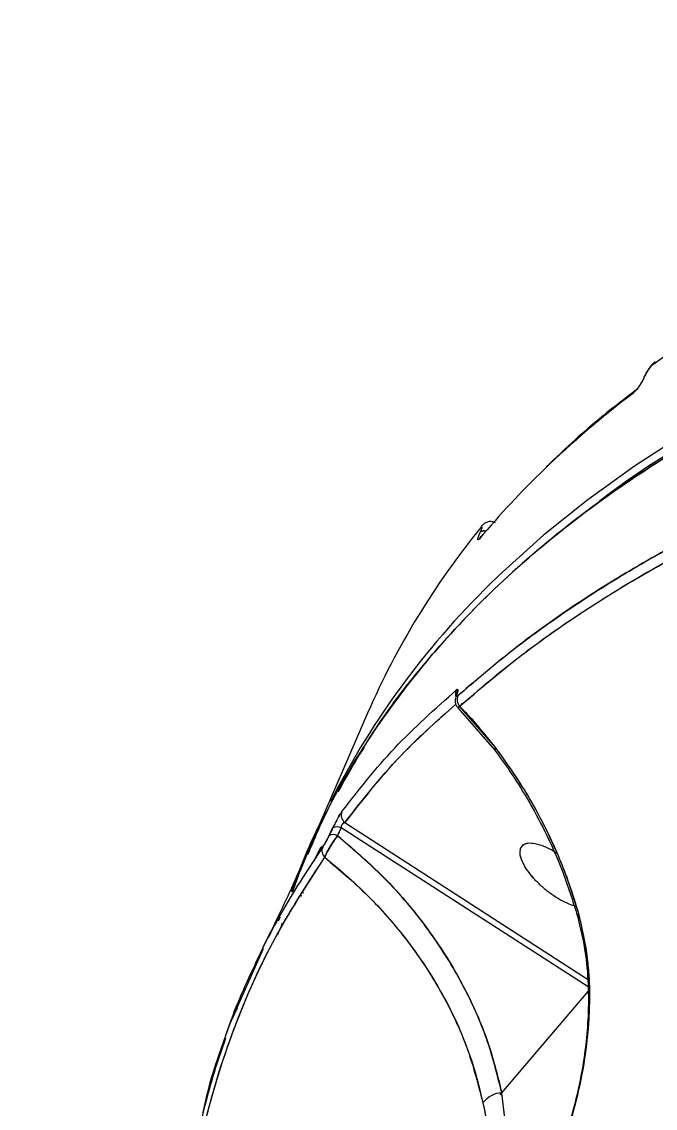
# Model space of a CAD drawing. Header units: millimetres. Extents: x -6234 to 7498, y -6127 to 5103.
# Drawn here: x 3893.4 to 3959.3, y -916.5 to -803.6 of the extents above; entities that cross this region are included whole.
import ezdxf

# ---------------------------------------------------------------- set-up
doc = ezdxf.new("R2010")
doc.units = ezdxf.units.MM
for name, color, linetype in [('DIKOM_ОБЪЕКТ', 7, 'Continuous'), ('DIKOM_РАЗМЕР_ЗОНА', 7, 'Continuous'), ('DIKOM_РАЗМЕР_ОБЪЕКТА', 7, 'Continuous')]:
    doc.layers.add(name, color=color, linetype=linetype)
doc.styles.add('style1', font='arial.ttf', dxfattribs={"width": 0.8})
doc.dimstyles.new('1-50', dxfattribs={"dimtxt": 300, "dimasz": 200, "dimexe": 100, "dimexo": 0, "dimgap": 100, "dimtad": 1, "dimtxsty": 'style1', "dimcen": 200, "dimclrd": 7, "dimclre": 7, "dimclrt": 7, "dimadec": 1, "dimazin": 2, "dimtfac": 1, "dimtmove": 0, "dimatfit": 2, "dimfxl": 0, "dimlwd": 25, "dimlwe": 18, "dimarcsym": 0})

# ---------------------------------------------------------------- blocks, each defined once
blk = doc.blocks.new('*D10')
at = {"layer": 'Defpoints', "color": 0, "transparency": 16777216}
for p in [(5627.97, 903.07), (-3229.39, -1461.51), (5627.97, -5097.58)]:
    blk.add_point(p, dxfattribs=at)
at = {"layer": 'DIKOM_РАЗМЕР_ОБЪЕКТА', "color": 7, "lineweight": 18, "transparency": 16777216}
for p, q in [((5627.97, 903.07), (5627.97, -5197.58)), ((-3229.39, -1461.51), (-3229.39, -5197.58))]:
    blk.add_line(p, q, dxfattribs=at)
at = {"layer": 'DIKOM_РАЗМЕР_ОБЪЕКТА', "color": 7, "lineweight": 25, "transparency": 16777216}
blk.add_line((-3029.39, -5097.58), (5427.97, -5097.58), dxfattribs=at)
at = {"layer": 'DIKOM_РАЗМЕР_ОБЪЕКТА', "color": 7, "transparency": 16777216}
for points in [[(-3029.39, -5064.25), (-3029.39, -5130.92), (-3229.39, -5097.58)], [(5427.97, -5064.25), (5427.97, -5130.92), (5627.97, -5097.58)]]:
    blk.add_solid(points, dxfattribs=at)
at = {"layer": 'DIKOM_РАЗМЕР_ОБЪЕКТА', "color": 7, "lineweight": 40, "transparency": 16777216, "insert": (1488.3, -4844.41), "char_height": 300, "attachment_point": 5, "style": 'style1'}
blk.add_mtext('8850', dxfattribs=at)
blk = doc.blocks.new('*D13')
at = {"layer": 'Defpoints', "color": 0, "transparency": 16777216}
for p in [(7498.07, 1778.2), (-5229.39, -1831.36), (7498.07, -6026.74)]:
    blk.add_point(p, dxfattribs=at)
at = {"layer": 'DIKOM_РАЗМЕР_ЗОНА', "color": 7, "lineweight": 18, "transparency": 16777216}
for p, q in [((7498.07, 1778.2), (7498.07, -6126.74)), ((-5229.39, -1831.36), (-5229.39, -6126.74))]:
    blk.add_line(p, q, dxfattribs=at)
at = {"layer": 'DIKOM_РАЗМЕР_ЗОНА', "color": 7, "lineweight": 25, "transparency": 16777216}
blk.add_line((-5029.39, -6026.74), (7298.07, -6026.74), dxfattribs=at)
at = {"layer": 'DIKOM_РАЗМЕР_ЗОНА', "color": 7, "transparency": 16777216}
for points in [[(-5029.39, -5993.4), (-5029.39, -6060.07), (-5229.39, -6026.74)], [(7298.07, -5993.4), (7298.07, -6060.07), (7498.07, -6026.74)]]:
    blk.add_solid(points, dxfattribs=at)
at = {"layer": 'DIKOM_РАЗМЕР_ЗОНА', "color": 7, "transparency": 16777216, "insert": (1560.69, -5773.56), "char_height": 300, "attachment_point": 5, "style": 'style1'}
blk.add_mtext('12750', dxfattribs=at)

msp = doc.modelspace()

# ---------------------------------------------------------------- linework, layer by layer
at = {"layer": 'DIKOM_ОБЪЕКТ', "color": 7, "linetype": 'Continuous', "lineweight": 15}
for p, q in [((3959.259, -838.943), (3959.283, -838.925)), ((3958.256, -840.241), (3958.147, -840.471)), ((3958.216, -840.387), (3958.179, -840.473)), ((3958.146, -840.473), (3958.109, -840.558)), ((3941.097, -856.63), (3941.085, -856.657)), ((3938.608, -873.059), (3938.383, -873.273)), ((3929.387, -875.453), (3923.647, -888.708)), ((3938.764, -874.911), (3942.573, -879.263)), ((3942.717, -879.062), (3938.954, -874.743)), ((3939.237, -874.509), (3939.145, -874.429)), ((3925.355, -888.233), (3925.747, -887.427)), ((3926.652, -887.391), (3926.259, -888.2)), ((3952.304, -903.929), (3926.652, -887.391)), ((3927.014, -886.83), (3952.251, -903.101)), ((3923.81, -890.867), (3924.531, -889.399)), ((3924.589, -889.332), (3924.189, -890.245)), ((3924.619, -889.345), (3924.29, -890.08)), ((3945.306, -889.474), (3945.305, -889.477)), ((3922.476, -894.396), (3922.431, -894.536)), ((3922.493, -894.369), (3922.45, -894.506)), ((3922.659, -894.164), (3922.709, -894.02)), ((3920.285, -896.653), (3920.092, -897.081)), ((3920.498, -897.283), (3920.411, -897.571)), ((3920.051, -898.436), (3920.115, -898.236)), ((3920.124, -898.216), (3920.058, -898.425)), ((3915.263, -907.293), (3918.579, -899.916)), ((3952.347, -903.162), (3952.36, -903.171)), ((3943.329, -914.919), (3952.303, -904.414)), ((3952.416, -904.001), (3952.383, -903.98)), ((3952.397, -904.304), (3952.433, -904.261)), ((3915.834, -906.135), (3915.263, -907.293)), ((3943.286, -915.106), (3943.152, -914.987)), ((3943.129, -915.002), (3943.359, -915.211))]:
    msp.add_line(p, q, dxfattribs=at)
at = {"layer": 'DIKOM_ОБЪЕКТ', "color": 7, "linetype": 'Continuous', "lineweight": 15, "flags": 128}
for points in [[(4037.403, -821.928), (4029.306, -823.201), (4021.445, -824.669), (4013.826, -826.332), (4006.455, -828.188), (3999.34, -830.235), (3992.486, -832.472), (3985.898, -834.897), (3979.582, -837.508), (3973.544, -840.303), (3967.788, -843.279), (3962.32, -846.434), (3957.144, -849.765), (3952.264, -853.27), (3947.684, -856.945), (3943.409, -860.787), (3942.855, -861.32)], [(3958.109, -840.558), (3958.096, -840.604), (3958.096, -840.606)], [(3941.289, -855.95), (3941.231, -856.022), (3941.149, -856.168)], [(3938.591, -873.603), (3938.617, -873.535), (3938.691, -873.413)], [(3938.691, -873.413), (3938.617, -873.535), (3938.591, -873.603)], [(3942.704, -879.24), (3942.693, -879.245), (3942.6, -879.274), (3942.572, -879.252), (3942.612, -879.18), (3942.717, -879.062)], [(3924.004, -887.895), (3922.277, -892.08), (3921.532, -894.12)], [(3951.417, -896.704), (3951.394, -896.699), (3951.26, -896.641), (3951.205, -896.557), (3951.231, -896.45), (3951.339, -896.326)], [(3951.339, -896.326), (3951.231, -896.45), (3951.205, -896.557), (3951.206, -896.566)]]:
    msp.add_lwpolyline(points, dxfattribs=at)
at = {"layer": 'DIKOM_ОБЪЕКТ', "color": 7, "linetype": 'Continuous', "lineweight": 15}
for centre, radius, start, end in [((4045.552, -959.921), 148.487, 107.35963, 125.64359), ((3959.741, -839.559), 0.782, 128.04968, 156.87731), ((3958.336, -840.556), 0.207, 125.42872, 155.79773), ((3958.306, -840.647), 0.215, 126.0875, 155.70068), ((4019.224, -924.286), 103.008, 127.21881, 133.92798), ((3957.633, -842.561), 0.776, 118.17768, 156.97556), ((4012.168, -916.925), 92.811, 133.943, 140.05437), ((4005.1, -908.401), 82.571, 140.75941, 156.48317), ((3941.747, -857.651), 0.798, 123.2357, 156.6655), ((3941.479, -857.189), 0.661, 72.99328, 126.5045), ((3941.493, -857.166), 0.666, 72.4211, 126.45157), ((4002.305, -923.53), 86.049, 133.70077, 153.15828), ((3939.47, -873.473), 0.957, 154.34344, 197.73097), ((3939.464, -873.473), 0.951, 154.22142, 196.38149), ((3939.678, -874.052), 1, 156.25163, 223.6392), ((3942.869, -879.322), 0.302, 120.28351, 168.74053), ((3927.609, -886.064), 0.97, 156.32573, 232.12495), ((3926.228, -888.107), 0.832, 59.31643, 125.23947), ((3925.833, -888.912), 0.83, 59.12952, 125.1532), ((3925.579, -889.765), 0.944, 155.83628, 226.28886), ((3943.483, -917.541), 2.627, 93.36477, 143.23047)]:
    msp.add_arc(centre, radius, start, end, dxfattribs=at)
for points, knots in [([(4170.056, -826.526), (4166.18, -825.968), (4158.24, -824.824), (4146.246, -823.384), (4133.873, -822.137), (4121.718, -821.188), (4109.826, -820.527), (4098.73, -820.164), (4091.056, -820.091), (4086.755, -820.105), (4085.398, -820.114), (4084.039, -820.127), (4082.679, -820.145), (4081.318, -820.166), (4076.595, -820.257), (4068.892, -820.522), (4058.687, -821.156), (4049.511, -821.974), (4041.314, -822.918), (4034.044, -823.939), (4027.655, -824.989), (4022.098, -826.026), (4017.334, -827.014), (4013.486, -827.883), (4010.448, -828.616), (4008.193, -829.186), (4006.672, -829.586), (4005.839, -829.809), (4005.518, -829.896), (4005.387, -829.931), (4005.33, -829.947), (4005.306, -829.953), (4005.295, -829.956), (4005.29, -829.958), (4005.288, -829.958), (4002.162, -830.902), (3995.136, -832.848), (3986.146, -836.099), (3977.78, -839.547), (3970.547, -843.019), (3964.253, -846.448), (3960.078, -849), (3957.434, -850.733), (3956.126, -851.615), (3954.852, -852.499), (3953.611, -853.385), (3952.404, -854.271), (3948.672, -857.086), (3942.86, -862.023), (3935.786, -869.45), (3929.906, -877.286), (3925.684, -884.186), (3923.806, -888.632), (3923.148, -890.189)], [0, 0, 0, 0, 0.0310967, 0.0637165, 0.09786, 0.1335262, 0.1661734, 0.2000001, 0.2307433, 0.2348374, 0.2389466, 0.2430718, 0.2472126, 0.251369, 0.255541, 0.2906152, 0.3231883, 0.35326, 0.3808302, 0.4058994, 0.4284675, 0.4485341, 0.4660991, 0.4811628, 0.4918834, 0.5008388, 0.5072597, 0.5096519, 0.5106204, 0.5110303, 0.5112079, 0.5112851, 0.5113192, 0.511334, 0.5113407, 0.5113458, 0.5518523, 0.5908262, 0.6282673, 0.6641756, 0.6945076, 0.7236523, 0.7310894, 0.7384454, 0.7457199, 0.7529128, 0.7600243, 0.7670542, 0.8198879, 0.8718211, 0.9228542, 0.9729867, 1, 1, 1, 1]), ([(3926.331, -883.641), (3927.389, -881.738), (3929.896, -877.227), (3934.9, -870.599), (3941.161, -863.699), (3948.331, -857.262), (3956.219, -851.388), (3964.766, -846.071), (3973.877, -841.31), (3983.668, -837.021), (3994.108, -833.211), (4005.418, -829.809), (4017.641, -826.845), (4030.833, -824.363), (4044.732, -822.428), (4059.269, -821.055), (4074.362, -820.25), (4089.655, -820.013), (4105.11, -820.304), (4120.697, -821.086), (4136.728, -822.375), (4153.164, -824.133), (4164.419, -825.728), (4170.056, -826.526)], [0, 0, 0, 0, 0.0360578, 0.0854986, 0.1348856, 0.1843356, 0.2339665, 0.2810368, 0.3280914, 0.3748828, 0.4215118, 0.4680777, 0.5175054, 0.567089, 0.6169497, 0.6668936, 0.7165362, 0.7659923, 0.8125576, 0.8591603, 0.9058977, 0.9528714, 1, 1, 1, 1]), ([(4170.479, -826.086), (4168.631, -825.815), (4165.153, -825.304), (4160.297, -824.642), (4156.116, -824.101), (4152.606, -823.669), (4149.674, -823.323), (4143.928, -822.671), (4135.577, -821.826), (4124.619, -820.934), (4111.449, -820.12), (4095.924, -819.601), (4078.89, -819.689), (4062.987, -820.4), (4048.186, -821.665), (4034.017, -823.505), (4020.519, -825.912), (4007.731, -828.883), (3995.668, -832.407), (3984.368, -836.483), (3973.835, -841.092), (3964.163, -846.261), (3957.032, -850.663), (3953.408, -853.493), (3952.433, -854.254)], [0, 0, 0, 0, 0.0194214, 0.036564, 0.0514032, 0.0638999, 0.0740621, 0.0828515, 0.1257409, 0.1647415, 0.2037425, 0.2733823, 0.343025, 0.4063386, 0.4697305, 0.5331593, 0.5964804, 0.6598029, 0.7231287, 0.7864576, 0.8497919, 0.913237, 0.9766501, 1, 1, 1, 1]), ([(3959.022, -839.252), (3958.963, -839.302), (3958.845, -839.402), (3958.661, -839.627), (3958.511, -839.843), (3958.4, -840.022), (3958.298, -840.208), (3958.243, -840.328), (3958.216, -840.387)], [0, 0, 0, 0, 0.248718, 0.4982357, 0.6262381, 0.749264, 0.8752271, 1, 1, 1, 1]), ([(3959.26, -838.943), (3959.169, -839.02), (3958.987, -839.173), (3958.703, -839.509), (3958.533, -839.776), (3958.46, -839.891)], [0, 0, 0, 0, 0.3622651, 0.7238135, 1, 1, 1, 1]), ([(3958.46, -839.891), (3958.436, -839.927), (3958.362, -840.037), (3958.294, -840.161), (3958.257, -840.24), (3958.256, -840.241)], [0, 0, 0, 0, 0.3234553, 0.9914037, 1, 1, 1, 1]), ([(3958.179, -840.473), (3958.136, -840.565), (3958.051, -840.753), (3957.889, -841.044), (3957.715, -841.325), (3957.481, -841.662), (3957.194, -842.019), (3957.01, -842.178), (3956.919, -842.257)], [0, 0, 0, 0, 0.1238189, 0.2505831, 0.3732847, 0.5015644, 0.7510164, 1, 1, 1, 1]), ([(3958.096, -840.604), (3958.065, -840.672), (3958.003, -840.809), (3957.886, -841.026), (3957.764, -841.23), (3957.604, -841.477), (3957.419, -841.726), (3957.318, -841.826), (3957.268, -841.876)], [0, 0, 0, 0, 0.1190305, 0.2389167, 0.3623195, 0.4886781, 0.7439759, 1, 1, 1, 1]), ([(3957.193, -841.961), (3956.473, -842.503), (3954.315, -844.126), (3951.222, -846.75), (3948.966, -848.895), (3947.96, -849.852)], [0, 0, 0, 0, 0.2171051, 0.65069, 1, 1, 1, 1]), ([(3938.762, -873.649), (3940.482, -872.17), (3943.967, -869.171), (3949.816, -864.919), (3956.041, -860.922), (3962.702, -857.188), (3969.769, -853.674), (3974.934, -851.519), (3977.566, -850.421)], [0, 0, 0, 0, 0.1622334, 0.3288995, 0.4999999, 0.6599907, 0.8266565, 1, 1, 1, 1]), ([(3977.566, -850.421), (3974.73, -851.608), (3969.063, -853.98), (3961.214, -857.958), (3953.435, -862.495), (3945.82, -867.659), (3941.117, -871.651), (3938.762, -873.649)], [0, 0, 0, 0, 0.1870192, 0.3735557, 0.5598977, 0.7796488, 1, 1, 1, 1]), ([(3938.954, -874.743), (3940.941, -873.044), (3944.909, -869.651), (3951.554, -864.956), (3959.125, -860.307), (3967.735, -855.761), (3974.383, -852.959), (3977.711, -851.556)], [0, 0, 0, 0, 0.1870227, 0.3735605, 0.559902, 0.7796532, 1, 1, 1, 1]), ([(3938.954, -874.743), (3940.527, -873.385), (3943.749, -870.605), (3949.176, -866.601), (3955.236, -862.627), (3962.009, -858.755), (3969.471, -854.999), (3974.934, -852.716), (3977.711, -851.556)], [0, 0, 0, 0, 0.1489178, 0.3050061, 0.4685182, 0.6395519, 0.8167632, 1, 1, 1, 1]), ([(3941.149, -856.168), (3941.184, -856.131), (3941.253, -856.058), (3941.271, -856.109), (3941.252, -856.212), (3941.219, -856.324), (3941.168, -856.462), (3941.121, -856.574), (3941.097, -856.63)], [0, 0, 0, 0, 0.249932, 0.4991841, 0.6254179, 0.7494798, 0.8753563, 1, 1, 1, 1]), ([(3942.678, -855.687), (3942.564, -855.633), (3942.336, -855.526), (3941.937, -855.545), (3941.566, -855.687), (3941.378, -855.866), (3941.288, -855.951)], [0, 0, 0, 0, 0.2608429, 0.523811, 0.7739671, 1, 1, 1, 1]), ([(3941.014, -857.335), (3940.962, -857.388), (3940.859, -857.496), (3940.83, -857.421), (3940.858, -857.271), (3940.907, -857.106), (3940.982, -856.903), (3941.051, -856.739), (3941.085, -856.657)], [0, 0, 0, 0, 0.249999, 0.499184, 0.6251182, 0.7494777, 0.875038, 1, 1, 1, 1]), ([(3926.721, -885.675), (3928.482, -883.425), (3932.044, -878.873), (3936.404, -875.012), (3938.608, -873.059)], [0, 0, 0, 0, 0.4943584, 1, 1, 1, 1]), ([(3938.691, -873.413), (3938.721, -873.321), (3938.782, -873.138), (3938.781, -872.962), (3938.674, -873.022), (3938.608, -873.059)], [0, 0, 0, 0, 0.2809848, 0.5615819, 1, 1, 1, 1]), ([(3938.608, -873.059), (3938.649, -873.03), (3938.732, -872.973), (3938.781, -873.023), (3938.775, -873.163), (3938.719, -873.329), (3938.691, -873.413)], [0, 0, 0, 0, 0.24944653, 0.49922008, 0.74919932, 1, 1, 1, 1]), ([(3938.592, -873.602), (3938.537, -873.811), (3938.451, -874.14), (3938.546, -874.604), (3938.7, -874.803), (3938.778, -874.904)], [0, 0, 0, 0, 0.4574898, 0.7225806, 1, 1, 1, 1]), ([(3938.691, -873.413), (3938.671, -873.473), (3938.63, -873.592), (3938.626, -873.692), (3938.665, -873.723), (3938.73, -873.674), (3938.762, -873.649)], [0, 0, 0, 0, 0.2508481, 0.5008213, 0.7501715, 1, 1, 1, 1]), ([(3938.762, -873.649), (3938.727, -873.676), (3938.655, -873.728), (3938.611, -873.672), (3938.661, -873.511), (3938.691, -873.413)], [0, 0, 0, 0, 0.2806216, 0.5612933, 1, 1, 1, 1]), ([(3927.014, -886.83), (3929.011, -884.294), (3932.492, -879.876), (3936.746, -876.133), (3938.559, -874.538)], [0, 0, 0, 0, 0.5739439, 1, 1, 1, 1]), ([(3938.56, -874.541), (3936.492, -876.374), (3932.253, -880.13), (3928.789, -884.56), (3927.014, -886.83)], [0, 0, 0, 0, 0.4876851, 1, 1, 1, 1]), ([(3938.784, -874.897), (3938.791, -874.898), (3938.807, -874.899), (3938.902, -874.798), (3938.954, -874.743)], [0, 0, 0, 0, 0.456603, 1, 1, 1, 1]), ([(3938.954, -874.743), (3938.893, -874.808), (3938.824, -874.883), (3938.813, -874.883), (3938.812, -874.883)], [0, 0, 0, 0, 0.879851, 1, 1, 1, 1]), ([(3942.717, -879.062), (3942.12, -878.316), (3941.224, -877.198), (3940.282, -876.114), (3939.937, -875.77), (3939.915, -875.745), (3939.829, -875.655), (3939.51, -875.313), (3939.2, -874.995), (3938.954, -874.743)], [0, 0, 0, 0, 0.5001746, 0.7500428, 0.7506317, 0.7551652, 0.7677782, 0.8154884, 1, 1, 1, 1]), ([(3929.02, -879.022), (3928.878, -879.231), (3928.418, -879.91), (3927.702, -881.136), (3926.923, -882.451), (3926.448, -883.314), (3926.274, -883.63)], [0, 0, 0, 0, 0.1418773, 0.4590056, 0.8020842, 1, 1, 1, 1]), ([(3942.573, -879.263), (3943.116, -880.008), (3944.317, -881.657), (3946.091, -884.483), (3947.942, -887.911), (3949.768, -891.982), (3950.707, -894.973), (3951.206, -896.565)], [0, 0, 0, 0, 0.140694, 0.3114369, 0.5108101, 0.7396438, 1, 1, 1, 1]), ([(3951.339, -896.326), (3950.798, -894.614), (3949.719, -891.203), (3947.565, -886.639), (3945.24, -882.576), (3943.56, -880.235), (3942.717, -879.062)], [0, 0, 0, 0, 0.2803784, 0.5589598, 0.7788497, 1, 1, 1, 1]), ([(3951.339, -896.326), (3951.034, -895.32), (3950.419, -893.289), (3949.241, -890.278), (3947.667, -886.871), (3945.57, -883.066), (3943.682, -880.417), (3942.717, -879.062)], [0, 0, 0, 0, 0.164511, 0.3320681, 0.5022297, 0.7453765, 1, 1, 1, 1]), ([(3921.458, -894.001), (3922.518, -891.188), (3923.593, -888.338), (3925.135, -885.696), (3925.155, -885.661)], [0, 0, 0, 0, 0.9867379, 1, 1, 1, 1]), ([(3925.747, -887.427), (3925.787, -887.345), (3925.867, -887.183), (3926.002, -886.919), (3926.141, -886.654), (3926.281, -886.399), (3926.413, -886.164), (3926.577, -885.886), (3926.664, -885.759), (3926.721, -885.675)], [0, 0, 0, 0, 0.1258727, 0.2503523, 0.3754419, 0.5003598, 0.6247839, 0.7504359, 1, 1, 1, 1]), ([(3926.721, -885.675), (3926.655, -885.773), (3926.523, -885.968), (3926.236, -886.475), (3925.963, -886.989), (3925.819, -887.281), (3925.747, -887.427)], [0, 0, 0, 0, 0.2807849, 0.5603131, 0.7799915, 1, 1, 1, 1]), ([(3925.747, -887.427), (3925.674, -887.577), (3925.544, -887.846), (3925.413, -888.115), (3925.355, -888.233)], [0, 0, 0, 0, 0.5600467, 1, 1, 1, 1]), ([(3926.259, -888.2), (3926.333, -888.049), (3926.464, -887.779), (3926.595, -887.51), (3926.652, -887.391)], [0, 0, 0, 0, 0.5599381, 1, 1, 1, 1]), ([(3926.652, -887.391), (3926.654, -887.354), (3926.657, -887.284), (3926.681, -887.176), (3926.717, -887.077), (3926.763, -886.993), (3926.818, -886.926), (3926.904, -886.853), (3926.968, -886.839), (3927.014, -886.83)], [0, 0, 0, 0, 0.1424308, 0.2706568, 0.3886457, 0.5014377, 0.6082037, 0.7250176, 1, 1, 1, 1]), ([(3926.652, -887.391), (3926.657, -887.323), (3926.664, -887.224), (3926.711, -887.088), (3926.763, -886.99), (3926.836, -886.904), (3926.926, -886.845), (3926.984, -886.835), (3927.014, -886.83)], [0, 0, 0, 0, 0.25549, 0.3723477, 0.4871379, 0.6434621, 0.8131019, 1, 1, 1, 1]), ([(3924.718, -889.379), (3924.756, -889.32), (3924.814, -889.233), (3924.922, -889.049), (3925.009, -888.895), (3925.1, -888.729), (3925.222, -888.501), (3925.302, -888.34), (3925.355, -888.233)], [0, 0, 0, 0, 0.2500112, 0.3753473, 0.5002903, 0.6246668, 0.750483, 1, 1, 1, 1]), ([(3925.355, -888.233), (3925.295, -888.354), (3925.175, -888.594), (3924.979, -888.953), (3924.818, -889.228), (3924.752, -889.328), (3924.718, -889.379)], [0, 0, 0, 0, 0.2792326, 0.5577979, 0.7782316, 1, 1, 1, 1]), ([(3926.259, -888.2), (3926.12, -888.395), (3925.841, -888.785), (3925.432, -889.438), (3925.094, -890.041), (3924.983, -890.311), (3924.927, -890.447)], [0, 0, 0, 0, 0.2500198, 0.4997538, 0.7494504, 1, 1, 1, 1]), ([(3924.927, -890.447), (3924.992, -890.292), (3925.121, -889.982), (3925.499, -889.326), (3925.897, -888.704), (3926.139, -888.367), (3926.259, -888.2)], [0, 0, 0, 0, 0.280336, 0.5633579, 0.7837032, 1, 1, 1, 1]), ([(3943.329, -914.919), (3942.855, -913.03), (3941.908, -909.264), (3939.474, -903.84), (3936.159, -898.404), (3931.845, -893.046), (3928.122, -889.815), (3926.259, -888.2)], [0, 0, 0, 0, 0.18700109, 0.37293386, 0.5603971, 0.78008854, 1, 1, 1, 1]), ([(3926.259, -888.2), (3927.683, -889.411), (3930.534, -891.836), (3934.219, -895.941), (3937.416, -900.332), (3940.028, -904.999), (3942.086, -909.869), (3942.915, -913.237), (3943.329, -914.919)], [0, 0, 0, 0, 0.1665908, 0.3334399, 0.5001401, 0.6668282, 0.833566, 1, 1, 1, 1]), ([(3945.291, -889.513), (3945.385, -889.36), (3945.601, -889.014), (3946.284, -888.914), (3947.086, -889.055), (3947.869, -889.345), (3948.569, -889.688), (3948.986, -889.977), (3949.103, -890.059)], [0, 0, 0, 0, 0.1972005, 0.4483579, 0.5968166, 0.7590806, 0.9322637, 1, 1, 1, 1]), ([(3945.291, -889.513), (3945.4, -889.346), (3945.622, -889.004), (3946.316, -888.92), (3947.085, -889.055), (3947.869, -889.344), (3948.569, -889.688), (3948.986, -889.977), (3949.103, -890.059)], [0, 0, 0, 0, 0.2194122, 0.4483984, 0.5965616, 0.7590971, 0.9322684, 1, 1, 1, 1]), ([(3924.718, -889.379), (3923.308, -891.508), (3920.493, -895.76), (3917.159, -902.539), (3914.979, -907.582), (3914.186, -910.475), (3914.062, -910.927)], [0, 0, 0, 0, 0.3147163, 0.6285359, 0.9419987, 1, 1, 1, 1]), ([(3922.992, -890.121), (3922.551, -891.159), (3921.154, -894.445), (3919.562, -897.664), (3918.474, -899.866)], [0, 0, 0, 0, 0.3157547, 1, 1, 1, 1]), ([(3951.09, -895.542), (3951.028, -895.532), (3950.738, -895.486), (3950.105, -895.237), (3949.221, -894.783), (3948.289, -894.154), (3947.402, -893.415), (3946.631, -892.631), (3946.026, -891.871), (3945.516, -891.045), (3945.177, -890.187), (3945.253, -889.734), (3945.291, -889.513)], [0, 0, 0, 0, 0.0265266, 0.1238317, 0.2274641, 0.3347477, 0.4420295, 0.5456657, 0.6429555, 0.7316203, 0.8686836, 1, 1, 1, 1]), ([(3951.09, -895.542), (3951.028, -895.532), (3950.737, -895.486), (3950.105, -895.237), (3949.221, -894.783), (3948.289, -894.154), (3947.402, -893.415), (3946.632, -892.631), (3946.027, -891.872), (3945.495, -891.012), (3945.172, -890.156), (3945.254, -889.709), (3945.291, -889.513)], [0, 0, 0, 0, 0.0267236, 0.1238594, 0.2274932, 0.3347783, 0.4420616, 0.5456992, 0.6428254, 0.7316596, 0.8819767, 1, 1, 1, 1]), ([(3910.728, -928.198), (3911.09, -925.631), (3911.813, -920.504), (3913.731, -913.139), (3916.419, -905.616), (3920.008, -897.978), (3923.286, -892.96), (3924.927, -890.447)], [0, 0, 0, 0, 0.1870546, 0.3735786, 0.5598877, 0.7796153, 1, 1, 1, 1]), ([(3910.728, -928.198), (3911.234, -924.805), (3912.249, -917.994), (3915.29, -908.331), (3919.355, -899.054), (3923.071, -893.314), (3924.927, -890.447)], [0, 0, 0, 0, 0.2478943, 0.4977046, 0.7490501, 1, 1, 1, 1]), ([(3924.927, -890.447), (3926.457, -891.748), (3929.512, -894.346), (3933.393, -898.804), (3936.843, -903.875), (3939.706, -909.603), (3940.821, -913.845), (3941.379, -915.969)], [0, 0, 0, 0, 0.1868272, 0.3730276, 0.5606706, 0.7799917, 1, 1, 1, 1]), ([(3924.927, -890.447), (3925.648, -891.038), (3927.237, -892.341), (3929.55, -894.544), (3931.796, -896.975), (3933.821, -899.498), (3935.795, -902.33), (3937.602, -905.422), (3939.233, -908.901), (3940.517, -912.368), (3941.098, -914.798), (3941.379, -915.969)], [0, 0, 0, 0, 0.0865285, 0.1907779, 0.2995052, 0.3999291, 0.5001946, 0.6328481, 0.7491319, 0.8790642, 1, 1, 1, 1]), ([(4101.309, -896.422), (4099.651, -896.366), (4096.26, -896.25), (4091.123, -896.146), (4085.818, -896.097), (4080.358, -896.115), (4074.75, -896.207), (4069.416, -896.37), (4064.984, -896.564), (4061.398, -896.759), (4058.21, -896.957), (4054.726, -897.207), (4050.868, -897.524), (4046.855, -897.902), (4043.089, -898.304), (4040.538, -898.605), (4039.078, -898.787), (4038.456, -898.865), (4037.887, -898.938), (4037.372, -899.005), (4036.911, -899.066), (4034.613, -899.372), (4030.698, -899.937), (4025.297, -900.826), (4020.113, -901.781), (4015.063, -902.816), (4009.989, -903.968), (4005.543, -905.08), (4001.626, -906.142), (3998.328, -907.093), (3995.167, -908.062), (3992.14, -909.044), (3989.243, -910.037), (3986.472, -911.037), (3981.978, -912.741), (3976.024, -915.232), (3968.959, -918.636), (3962.349, -922.272), (3956.175, -926.156), (3950.427, -930.309), (3944.797, -934.966), (3939.433, -940.199), (3935.025, -945.198), (3932.817, -948.431), (3932.021, -949.597)], [0, 0, 0, 0, 0.0204806, 0.0418731, 0.0641781, 0.087394, 0.1115214, 0.1365601, 0.1571332, 0.1701769, 0.1844876, 0.2000642, 0.2175247, 0.237428, 0.2557892, 0.2704493, 0.2736776, 0.2766517, 0.2793725, 0.2818392, 0.2840523, 0.2860114, 0.3149874, 0.3411257, 0.3663412, 0.3936051, 0.4193107, 0.4466226, 0.4655657, 0.4840497, 0.5020761, 0.5196439, 0.5367545, 0.553407, 0.569602, 0.6192292, 0.6667519, 0.7121727, 0.7609619, 0.8083812, 0.8544329, 0.9118942, 0.9682299, 1, 1, 1, 1]), ([(3941.379, -915.969), (3941.686, -917.562), (3942.301, -920.753), (3942.731, -924.917), (3942.846, -928.046), (3942.841, -930.25), (3942.845, -931.541), (3942.948, -932.326), (3943.204, -932.602), (3943.824, -932.121), (3944.828, -930.712), (3945.94, -928.833), (3947.014, -926.781), (3948.353, -923.922), (3949.831, -920.175), (3951.214, -915.513), (3952.154, -910.723), (3952.558, -905.867), (3952.406, -900.98), (3951.694, -897.875), (3951.339, -896.326)], [0, 0, 0, 0, 0.0824384, 0.165075, 0.248337, 0.295305, 0.3427919, 0.374606, 0.4067808, 0.4391025, 0.475516, 0.5112595, 0.5468018, 0.5822345, 0.6524404, 0.7226005, 0.7920304, 0.861423, 0.9308268, 1, 1, 1, 1]), ([(3941.379, -915.969), (3941.619, -917.188), (3942.099, -919.623), (3942.484, -922.553), (3942.701, -924.94), (3942.804, -926.835), (3942.836, -928.3), (3942.842, -929.375), (3942.841, -930.122), (3942.843, -930.819), (3942.855, -931.44), (3942.894, -931.947), (3942.969, -932.288), (3943.087, -932.469), (3943.314, -932.517), (3943.697, -932.217), (3944.233, -931.541), (3944.677, -930.901), (3945.158, -930.144), (3945.887, -928.913), (3946.894, -927.035), (3948.08, -924.516), (3949.351, -921.418), (3950.586, -917.771), (3951.534, -913.987), (3952.112, -910.609), (3952.414, -907.714), (3952.524, -904.31), (3952.313, -900.453), (3951.656, -897.669), (3951.339, -896.326)], [0, 0, 0, 0, 0.0626381, 0.1251413, 0.1669118, 0.2090992, 0.2502829, 0.2723945, 0.2932899, 0.3130215, 0.3362182, 0.3571299, 0.3759415, 0.3923888, 0.4074805, 0.4388504, 0.454158, 0.4704594, 0.4855617, 0.5021066, 0.5418215, 0.5843135, 0.6265874, 0.6887641, 0.7511038, 0.7941407, 0.8355479, 0.8754356, 0.9398612, 1, 1, 1, 1]), ([(3951.206, -896.565), (3951.495, -897.764), (3952.052, -900.08), (3952.35, -903.588), (3952.344, -906.853), (3952.027, -910.675), (3951.303, -914.743), (3950.284, -918.433), (3949.392, -921.056), (3948.623, -923.072), (3947.549, -925.605), (3946.339, -928.059), (3945.282, -929.902), (3944.867, -930.522), (3944.762, -930.678)], [0, 0, 0, 0, 0.10275115, 0.19845408, 0.28797815, 0.36987462, 0.51186525, 0.625594, 0.68479109, 0.74106687, 0.80562711, 0.91756047, 0.97916572, 1, 1, 1, 1]), ([(4101.309, -896.422), (4095.966, -896.277), (4085.275, -895.986), (4069.846, -896.274), (4054.875, -897.096), (4040.465, -898.509), (4026.693, -900.49), (4013.888, -902.981), (4002.026, -905.929), (3991.06, -909.3), (3980.756, -913.149), (3971.13, -917.483), (3961.857, -922.459), (3953.24, -928.181), (3947.556, -932.418), (3945.142, -934.81), (3945.05, -934.9)], [0, 0, 0, 0, 0.0774308, 0.1549425, 0.2327382, 0.3110191, 0.3891752, 0.4668687, 0.5398868, 0.612849, 0.6859263, 0.7592941, 0.8330951, 0.9151712, 0.9967804, 1, 1, 1, 1]), ([(3912.102, -918.081), (3912.166, -917.708), (3912.805, -913.949), (3914.098, -910.448), (3915.263, -907.293)], [0, 0, 0, 0, 0.098999, 1, 1, 1, 1]), ([(3914.601, -909.293), (3914.141, -910.63), (3912.911, -914.212), (3911.944, -918.3), (3911.341, -921.398), (3911.14, -922.512), (3910.923, -923.814), (3910.668, -925.504), (3910.507, -926.821), (3910.416, -927.575)], [0, 0, 0, 0, 0.2285187, 0.6123519, 0.672121, 0.7303489, 0.7920501, 0.8809032, 1, 1, 1, 1]), ([(3943.624, -931.943), (3943.616, -931.944), (3943.548, -931.962), (3943.473, -931.871), (3943.392, -931.508), (3943.457, -930.613), (3943.612, -929.187), (3943.751, -927.764), (3943.841, -926.511), (3943.903, -925.361), (3943.939, -924.123), (3943.943, -922.862), (3943.916, -921.367), (3943.827, -919.556), (3943.637, -917.286), (3943.431, -915.706), (3943.329, -914.919)], [0, 0, 0, 0, 0.0045406, 0.0408683, 0.0816433, 0.1822508, 0.2851033, 0.3883213, 0.4479744, 0.5028713, 0.5795028, 0.6445573, 0.6946332, 0.7994171, 0.9000561, 1, 1, 1, 1]), ([(3944.762, -930.678), (3944.532, -931.007), (3944.013, -931.75), (3943.547, -932.063), (3943.402, -931.705), (3943.433, -930.826), (3943.586, -929.448), (3943.817, -927.138), (3943.984, -923.917), (3943.898, -919.697), (3943.519, -916.51), (3943.329, -914.919)], [0, 0, 0, 0, 0.0510827, 0.1154122, 0.1813953, 0.2485588, 0.3508734, 0.4533329, 0.636349, 0.8185349, 1, 1, 1, 1])]:
    msp.add_open_spline(points, degree=3, knots=knots, dxfattribs=at)

# ---------------------------------------------------------------- dimensions: what is measured, and where the dimension line sits
at = {"layer": 'DIKOM_РАЗМЕР_ЗОНА'}
dim = msp.add_linear_dim(base=(7498.074, -6026.735), p1=(-5229.391, -1831.362), p2=(7498.074, 1778.201), text='12750', dimstyle='1-50', dxfattribs=at)
dim.commit()
dim.dimension.update_dxf_attribs({"geometry": '*D13', "text_midpoint": (1560.691, -6026.735), "dimtype": 160})
at = {"layer": 'DIKOM_РАЗМЕР_ОБЪЕКТА', "lineweight": 40}
dim = msp.add_linear_dim(base=(5627.969, -5097.582), p1=(-3229.391, -1461.506), p2=(5627.969, 903.069), text='8850', dimstyle='1-50', dxfattribs=at)
dim.commit()
dim.dimension.update_dxf_attribs({"geometry": '*D10', "text_midpoint": (1488.304, -5097.582), "dimtype": 160})

doc.saveas('drawing.dxf')
